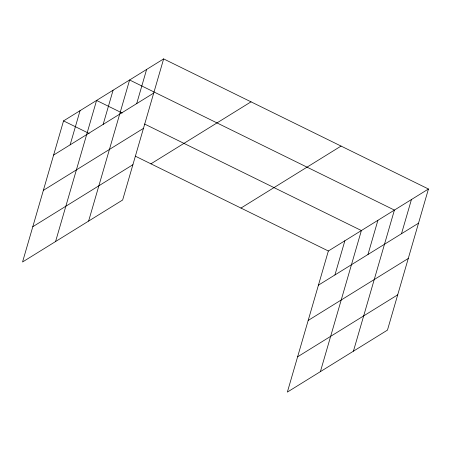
<?xml version="1.0" encoding="UTF-8"?>
<svg xmlns="http://www.w3.org/2000/svg" width="451" height="451" viewBox="0 0 451 451"><rect width="100%" height="100%" fill="white"/><g stroke="black" fill="none" stroke-linecap="round" stroke-linejoin="round"><path stroke-width="0.68" d="M163.64 58.906L63.54 120.896L22.55 261.992L122.644 200.002L163.64 58.906L428.45 189.008L387.46 330.104L287.36 392.094L328.356 250.998L428.45 189.008M70.13 144.844L80.058 110.67M55.58 241.533L96.576 100.438L122.165 113.015M103.161 124.386L113.088 90.211M88.616 221.08L129.606 79.985L394.416 210.087L353.426 351.182M136.692 103.623L146.62 69.443M334.941 274.947L344.868 240.772M320.396 371.635L361.386 230.54L144.636 124.053M367.971 254.488L377.899 220.314M401.503 233.725L411.436 199.545M53.613 155.071L153.706 93.081M43.364 190.356L143.457 128.366M32.799 226.706L132.898 164.716M150.927 163.831L251.027 101.841M240.964 208.063L341.063 146.073M318.423 285.173L418.522 223.183M308.174 320.458L408.268 258.468M297.615 356.809L397.709 294.819M63.54 120.896L89.135 133.468M135.323 156.164L328.356 250.998"/></g></svg>
